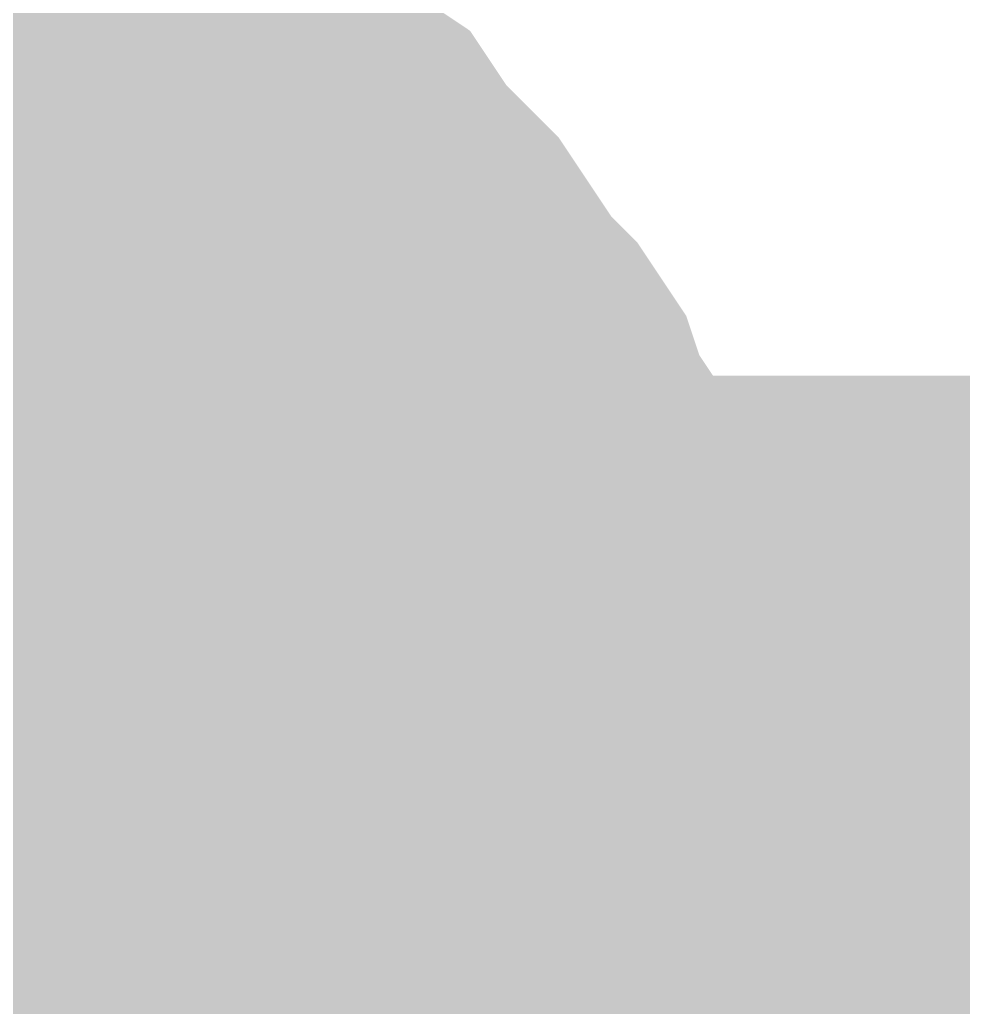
# Model space of a CAD drawing. Header units: inches. Extents: x 0 to 841, y 0 to 594.
# Drawn here: x 232.756 to 233.564, y 447.333 to 448.178 of the extents above; entities that cross this region are included whole.
import ezdxf

# ---------------------------------------------------------------- set-up
doc = ezdxf.new("R2010")
doc.units = ezdxf.units.IN
doc.layers.add('Sheet', color=255, linetype='Continuous')

msp = doc.modelspace()

# ---------------------------------------------------------------- linework, layer by layer
at = {"layer": 'Sheet'}
for points in [[(252.51559, 457.49319, 0.7493, 0.7493, 0), (232.51692, 457.49319, 0.7493, 0.7493, 0), (232.51692, 447.49887, 0.7493, 0.7493, 0)], [(232.59552, 448.25125, 0.29972, 0.29972, 0), (232.62921, 448.24002, 0.29972, 0.29972, 0), (232.67412, 448.24002, 0.29972, 0.29972, 0), (232.70781, 448.22879, 0.29972, 0.29972, 0), (232.74149, 448.21756, 0.29972, 0.29972, 0), (232.77518, 448.20633, 0.29972, 0.29972, 0), (232.80887, 448.1951, 0.29972, 0.29972, 0), (232.84255, 448.17264, 0.29972, 0.29972, 0), (232.87624, 448.16141, 0.29972, 0.29972, 0), (232.90993, 448.13895, 0.29972, 0.29972, 0), (232.94362, 448.12772, 0.29972, 0.29972, 0), (232.96607, 448.10526, 0.29972, 0.29972, 0), (232.99976, 448.0828, 0.29972, 0.29972, 0), (233.03345, 448.06035, 0.29972, 0.29972, 0), (233.0559, 448.02666, 0.29972, 0.29972, 0), (233.07836, 448.0042, 0.29972, 0.29972, 0), (233.10082, 447.98174, 0.29972, 0.29972, 0), (233.12328, 447.94805, 0.29972, 0.29972, 0), (233.14574, 447.91436, 0.29972, 0.29972, 0), (233.16819, 447.8919, 0.29972, 0.29972, 0), (233.19065, 447.85821, 0.29972, 0.29972, 0), (233.20188, 447.82452, 0.29972, 0.29972, 0), (233.22434, 447.79084, 0.29972, 0.29972, 0), (233.23557, 447.75715, 0.29972, 0.29972, 0), (233.2468, 447.72346, 0.29972, 0.29972, 0), (233.25802, 447.68977, 0.29972, 0.29972, 0), (233.26925, 447.65608, 0.29972, 0.29972, 0), (233.26925, 447.61116, 0.29972, 0.29972, 0), (233.28048, 447.57747, 0.29972, 0.29972, 0), (233.28048, 447.53255, 0.29972, 0.29972, 0), (233.28048, 447.49887, 0.29972, 0.29972, 0)], [(232.59552, 448.25125, 0.29972, 0.29972, 0), (232.62921, 448.24002, 0.29972, 0.29972, 0), (232.67412, 448.24002, 0.29972, 0.29972, 0), (232.70781, 448.22879, 0.29972, 0.29972, 0), (232.74149, 448.21756, 0.29972, 0.29972, 0), (232.77518, 448.20633, 0.29972, 0.29972, 0), (232.80887, 448.1951, 0.29972, 0.29972, 0), (232.84255, 448.17264, 0.29972, 0.29972, 0), (232.87624, 448.16141, 0.29972, 0.29972, 0), (232.90993, 448.13895, 0.29972, 0.29972, 0), (232.94362, 448.12772, 0.29972, 0.29972, 0), (232.96607, 448.10526, 0.29972, 0.29972, 0), (232.99976, 448.0828, 0.29972, 0.29972, 0), (233.03345, 448.06035, 0.29972, 0.29972, 0), (233.0559, 448.02666, 0.29972, 0.29972, 0), (233.07836, 448.0042, 0.29972, 0.29972, 0), (233.10082, 447.98174, 0.29972, 0.29972, 0), (233.12328, 447.94805, 0.29972, 0.29972, 0), (233.14574, 447.91436, 0.29972, 0.29972, 0), (233.16819, 447.8919, 0.29972, 0.29972, 0), (233.19065, 447.85821, 0.29972, 0.29972, 0), (233.20188, 447.82452, 0.29972, 0.29972, 0), (233.22434, 447.79084, 0.29972, 0.29972, 0), (233.23557, 447.75715, 0.29972, 0.29972, 0), (233.2468, 447.72346, 0.29972, 0.29972, 0), (233.25802, 447.68977, 0.29972, 0.29972, 0), (233.26925, 447.65608, 0.29972, 0.29972, 0), (233.26925, 447.61116, 0.29972, 0.29972, 0), (233.28048, 447.57747, 0.29972, 0.29972, 0), (233.28048, 447.53255, 0.29972, 0.29972, 0), (233.28048, 447.49887, 0.29972, 0.29972, 0)], [(232.59552, 448.25125, 0.29972, 0.29972, 0), (232.62921, 448.24002, 0.29972, 0.29972, 0), (232.67412, 448.24002, 0.29972, 0.29972, 0), (232.70781, 448.22879, 0.29972, 0.29972, 0), (232.74149, 448.21756, 0.29972, 0.29972, 0), (232.77518, 448.20633, 0.29972, 0.29972, 0), (232.80887, 448.1951, 0.29972, 0.29972, 0), (232.84255, 448.17264, 0.29972, 0.29972, 0), (232.87624, 448.16141, 0.29972, 0.29972, 0), (232.90993, 448.13895, 0.29972, 0.29972, 0), (232.94362, 448.12772, 0.29972, 0.29972, 0), (232.96607, 448.10526, 0.29972, 0.29972, 0), (232.99976, 448.0828, 0.29972, 0.29972, 0), (233.03345, 448.06035, 0.29972, 0.29972, 0), (233.0559, 448.02666, 0.29972, 0.29972, 0), (233.07836, 448.0042, 0.29972, 0.29972, 0), (233.10082, 447.98174, 0.29972, 0.29972, 0), (233.12328, 447.94805, 0.29972, 0.29972, 0), (233.14574, 447.91436, 0.29972, 0.29972, 0), (233.16819, 447.8919, 0.29972, 0.29972, 0), (233.19065, 447.85821, 0.29972, 0.29972, 0), (233.20188, 447.82452, 0.29972, 0.29972, 0), (233.22434, 447.79084, 0.29972, 0.29972, 0), (233.23557, 447.75715, 0.29972, 0.29972, 0), (233.2468, 447.72346, 0.29972, 0.29972, 0), (233.25802, 447.68977, 0.29972, 0.29972, 0), (233.26925, 447.65608, 0.29972, 0.29972, 0), (233.26925, 447.61116, 0.29972, 0.29972, 0), (233.28048, 447.57747, 0.29972, 0.29972, 0), (233.28048, 447.53255, 0.29972, 0.29972, 0), (233.28048, 447.49887, 0.29972, 0.29972, 0)], [(232.59552, 448.25125, 0.29972, 0.29972, 0), (232.62921, 448.24002, 0.29972, 0.29972, 0), (232.67412, 448.24002, 0.29972, 0.29972, 0), (232.70781, 448.22879, 0.29972, 0.29972, 0), (232.74149, 448.21756, 0.29972, 0.29972, 0), (232.77518, 448.20633, 0.29972, 0.29972, 0), (232.80887, 448.1951, 0.29972, 0.29972, 0), (232.84255, 448.17264, 0.29972, 0.29972, 0), (232.87624, 448.16141, 0.29972, 0.29972, 0), (232.90993, 448.13895, 0.29972, 0.29972, 0), (232.94362, 448.12772, 0.29972, 0.29972, 0), (232.96607, 448.10526, 0.29972, 0.29972, 0), (232.99976, 448.0828, 0.29972, 0.29972, 0), (233.03345, 448.06035, 0.29972, 0.29972, 0), (233.0559, 448.02666, 0.29972, 0.29972, 0), (233.07836, 448.0042, 0.29972, 0.29972, 0), (233.10082, 447.98174, 0.29972, 0.29972, 0), (233.12328, 447.94805, 0.29972, 0.29972, 0), (233.14574, 447.91436, 0.29972, 0.29972, 0), (233.16819, 447.8919, 0.29972, 0.29972, 0), (233.19065, 447.85821, 0.29972, 0.29972, 0), (233.20188, 447.82452, 0.29972, 0.29972, 0), (233.22434, 447.79084, 0.29972, 0.29972, 0), (233.23557, 447.75715, 0.29972, 0.29972, 0), (233.2468, 447.72346, 0.29972, 0.29972, 0), (233.25802, 447.68977, 0.29972, 0.29972, 0), (233.26925, 447.65608, 0.29972, 0.29972, 0), (233.26925, 447.61116, 0.29972, 0.29972, 0), (233.28048, 447.57747, 0.29972, 0.29972, 0), (233.28048, 447.53255, 0.29972, 0.29972, 0), (233.28048, 447.49887, 0.29972, 0.29972, 0)], [(232.70781, 448.22879, 0.09906, 0.09906, 0), (232.74149, 448.21756, 0.09906, 0.09906, 0), (232.77518, 448.20633, 0.09906, 0.09906, 0), (232.80887, 448.1951, 0.09906, 0.09906, 0), (232.84255, 448.17264, 0.09906, 0.09906, 0), (232.87624, 448.16141, 0.09906, 0.09906, 0), (232.90993, 448.13895, 0.09906, 0.09906, 0), (232.94362, 448.12772, 0.09906, 0.09906, 0), (232.96607, 448.10526, 0.09906, 0.09906, 0), (232.99976, 448.0828, 0.09906, 0.09906, 0), (233.03345, 448.06035, 0.09906, 0.09906, 0), (233.0559, 448.02666, 0.09906, 0.09906, 0), (233.07836, 448.0042, 0.09906, 0.09906, 0), (233.10082, 447.98174, 0.09906, 0.09906, 0), (233.12328, 447.94805, 0.09906, 0.09906, 0), (233.14574, 447.91436, 0.09906, 0.09906, 0), (233.16819, 447.8919, 0.09906, 0.09906, 0), (233.19065, 447.85821, 0.09906, 0.09906, 0), (233.20188, 447.82452, 0.09906, 0.09906, 0), (233.22434, 447.79084, 0.09906, 0.09906, 0), (233.23557, 447.75715, 0.09906, 0.09906, 0), (233.2468, 447.72346, 0.09906, 0.09906, 0), (233.25802, 447.68977, 0.09906, 0.09906, 0), (233.26925, 447.65608, 0.09906, 0.09906, 0), (233.26925, 447.61116, 0.09906, 0.09906, 0), (233.28048, 447.57747, 0.09906, 0.09906, 0), (233.28048, 447.53255, 0.09906, 0.09906, 0), (233.28048, 447.49887, 0.09906, 0.09906, 0)], [(232.70781, 448.22879, 0.09906, 0.09906, 0), (232.74149, 448.21756, 0.09906, 0.09906, 0), (232.77518, 448.20633, 0.09906, 0.09906, 0), (232.80887, 448.1951, 0.09906, 0.09906, 0), (232.84255, 448.17264, 0.09906, 0.09906, 0), (232.87624, 448.16141, 0.09906, 0.09906, 0), (232.90993, 448.13895, 0.09906, 0.09906, 0), (232.94362, 448.12772, 0.09906, 0.09906, 0), (232.96607, 448.10526, 0.09906, 0.09906, 0), (232.99976, 448.0828, 0.09906, 0.09906, 0), (233.03345, 448.06035, 0.09906, 0.09906, 0), (233.0559, 448.02666, 0.09906, 0.09906, 0), (233.07836, 448.0042, 0.09906, 0.09906, 0), (233.10082, 447.98174, 0.09906, 0.09906, 0), (233.12328, 447.94805, 0.09906, 0.09906, 0), (233.14574, 447.91436, 0.09906, 0.09906, 0), (233.16819, 447.8919, 0.09906, 0.09906, 0), (233.19065, 447.85821, 0.09906, 0.09906, 0), (233.20188, 447.82452, 0.09906, 0.09906, 0), (233.22434, 447.79084, 0.09906, 0.09906, 0), (233.23557, 447.75715, 0.09906, 0.09906, 0), (233.2468, 447.72346, 0.09906, 0.09906, 0), (233.25802, 447.68977, 0.09906, 0.09906, 0), (233.26925, 447.65608, 0.09906, 0.09906, 0), (233.26925, 447.61116, 0.09906, 0.09906, 0), (233.28048, 447.57747, 0.09906, 0.09906, 0), (233.28048, 447.53255, 0.09906, 0.09906, 0), (233.28048, 447.49887, 0.09906, 0.09906, 0)], [(232.70781, 448.22879, 0.09906, 0.09906, 0), (232.74149, 448.21756, 0.09906, 0.09906, 0), (232.77518, 448.20633, 0.09906, 0.09906, 0), (232.80887, 448.1951, 0.09906, 0.09906, 0), (232.84255, 448.17264, 0.09906, 0.09906, 0), (232.87624, 448.16141, 0.09906, 0.09906, 0), (232.90993, 448.13895, 0.09906, 0.09906, 0), (232.94362, 448.12772, 0.09906, 0.09906, 0), (232.96607, 448.10526, 0.09906, 0.09906, 0), (232.99976, 448.0828, 0.09906, 0.09906, 0), (233.03345, 448.06035, 0.09906, 0.09906, 0), (233.0559, 448.02666, 0.09906, 0.09906, 0), (233.07836, 448.0042, 0.09906, 0.09906, 0), (233.10082, 447.98174, 0.09906, 0.09906, 0), (233.12328, 447.94805, 0.09906, 0.09906, 0), (233.14574, 447.91436, 0.09906, 0.09906, 0), (233.16819, 447.8919, 0.09906, 0.09906, 0), (233.19065, 447.85821, 0.09906, 0.09906, 0), (233.20188, 447.82452, 0.09906, 0.09906, 0), (233.22434, 447.79084, 0.09906, 0.09906, 0), (233.23557, 447.75715, 0.09906, 0.09906, 0), (233.2468, 447.72346, 0.09906, 0.09906, 0), (233.25802, 447.68977, 0.09906, 0.09906, 0), (233.26925, 447.65608, 0.09906, 0.09906, 0), (233.26925, 447.61116, 0.09906, 0.09906, 0), (233.28048, 447.57747, 0.09906, 0.09906, 0), (233.28048, 447.53255, 0.09906, 0.09906, 0), (233.28048, 447.49887, 0.09906, 0.09906, 0)], [(232.70781, 448.22879, 0.09906, 0.09906, 0), (232.74149, 448.21756, 0.09906, 0.09906, 0), (232.77518, 448.20633, 0.09906, 0.09906, 0), (232.80887, 448.1951, 0.09906, 0.09906, 0), (232.84255, 448.17264, 0.09906, 0.09906, 0), (232.87624, 448.16141, 0.09906, 0.09906, 0), (232.90993, 448.13895, 0.09906, 0.09906, 0), (232.94362, 448.12772, 0.09906, 0.09906, 0), (232.96607, 448.10526, 0.09906, 0.09906, 0), (232.99976, 448.0828, 0.09906, 0.09906, 0), (233.03345, 448.06035, 0.09906, 0.09906, 0), (233.0559, 448.02666, 0.09906, 0.09906, 0), (233.07836, 448.0042, 0.09906, 0.09906, 0), (233.10082, 447.98174, 0.09906, 0.09906, 0), (233.12328, 447.94805, 0.09906, 0.09906, 0), (233.14574, 447.91436, 0.09906, 0.09906, 0), (233.16819, 447.8919, 0.09906, 0.09906, 0), (233.19065, 447.85821, 0.09906, 0.09906, 0), (233.20188, 447.82452, 0.09906, 0.09906, 0), (233.22434, 447.79084, 0.09906, 0.09906, 0), (233.23557, 447.75715, 0.09906, 0.09906, 0), (233.2468, 447.72346, 0.09906, 0.09906, 0), (233.25802, 447.68977, 0.09906, 0.09906, 0), (233.26925, 447.65608, 0.09906, 0.09906, 0), (233.26925, 447.61116, 0.09906, 0.09906, 0), (233.28048, 447.57747, 0.09906, 0.09906, 0), (233.28048, 447.53255, 0.09906, 0.09906, 0), (233.28048, 447.49887, 0.09906, 0.09906, 0)], [(232.59552, 447.99297, 0.29972, 0.29972, 0), (232.61798, 447.99297, 0.29972, 0.29972, 0), (232.64043, 447.99297, 0.29972, 0.29972, 0), (232.66289, 447.98174, 0.29972, 0.29972, 0), (232.69658, 447.97051, 0.29972, 0.29972, 0), (232.71904, 447.95928, 0.29972, 0.29972, 0), (232.74149, 447.95928, 0.29972, 0.29972, 0), (232.76395, 447.94805, 0.29972, 0.29972, 0), (232.77518, 447.93682, 0.29972, 0.29972, 0), (232.79764, 447.91436, 0.29972, 0.29972, 0), (232.8201, 447.90313, 0.29972, 0.29972, 0), (232.84255, 447.8919, 0.29972, 0.29972, 0), (232.85378, 447.86944, 0.29972, 0.29972, 0), (232.87624, 447.85821, 0.29972, 0.29972, 0), (232.88747, 447.83575, 0.29972, 0.29972, 0), (232.90993, 447.82452, 0.29972, 0.29972, 0), (232.92116, 447.80206, 0.29972, 0.29972, 0), (232.93239, 447.77961, 0.29972, 0.29972, 0), (232.95484, 447.75715, 0.29972, 0.29972, 0), (232.96607, 447.74592, 0.29972, 0.29972, 0), (232.9773, 447.72346, 0.29972, 0.29972, 0), (232.9773, 447.701, 0.29972, 0.29972, 0), (232.98853, 447.67854, 0.29972, 0.29972, 0), (232.99976, 447.64485, 0.29972, 0.29972, 0), (233.01099, 447.62239, 0.29972, 0.29972, 0), (233.01099, 447.59993, 0.29972, 0.29972, 0), (233.01099, 447.57747, 0.29972, 0.29972, 0), (233.02222, 447.55501, 0.29972, 0.29972, 0), (233.02222, 447.52133, 0.29972, 0.29972, 0), (233.02222, 447.49887, 0.29972, 0.29972, 0)], [(232.59552, 447.99297, 0.29972, 0.29972, 0), (232.61798, 447.99297, 0.29972, 0.29972, 0), (232.64043, 447.99297, 0.29972, 0.29972, 0), (232.66289, 447.98174, 0.29972, 0.29972, 0), (232.69658, 447.97051, 0.29972, 0.29972, 0), (232.71904, 447.95928, 0.29972, 0.29972, 0), (232.74149, 447.95928, 0.29972, 0.29972, 0), (232.76395, 447.94805, 0.29972, 0.29972, 0), (232.77518, 447.93682, 0.29972, 0.29972, 0), (232.79764, 447.91436, 0.29972, 0.29972, 0), (232.8201, 447.90313, 0.29972, 0.29972, 0), (232.84255, 447.8919, 0.29972, 0.29972, 0), (232.85378, 447.86944, 0.29972, 0.29972, 0), (232.87624, 447.85821, 0.29972, 0.29972, 0), (232.88747, 447.83575, 0.29972, 0.29972, 0), (232.90993, 447.82452, 0.29972, 0.29972, 0), (232.92116, 447.80206, 0.29972, 0.29972, 0), (232.93239, 447.77961, 0.29972, 0.29972, 0), (232.95484, 447.75715, 0.29972, 0.29972, 0), (232.96607, 447.74592, 0.29972, 0.29972, 0), (232.9773, 447.72346, 0.29972, 0.29972, 0), (232.9773, 447.701, 0.29972, 0.29972, 0), (232.98853, 447.67854, 0.29972, 0.29972, 0), (232.99976, 447.64485, 0.29972, 0.29972, 0), (233.01099, 447.62239, 0.29972, 0.29972, 0), (233.01099, 447.59993, 0.29972, 0.29972, 0), (233.01099, 447.57747, 0.29972, 0.29972, 0), (233.02222, 447.55501, 0.29972, 0.29972, 0), (233.02222, 447.52133, 0.29972, 0.29972, 0), (233.02222, 447.49887, 0.29972, 0.29972, 0)], [(232.59552, 447.99297, 0.29972, 0.29972, 0), (232.61798, 447.99297, 0.29972, 0.29972, 0), (232.64043, 447.99297, 0.29972, 0.29972, 0), (232.66289, 447.98174, 0.29972, 0.29972, 0), (232.69658, 447.97051, 0.29972, 0.29972, 0), (232.71904, 447.95928, 0.29972, 0.29972, 0), (232.74149, 447.95928, 0.29972, 0.29972, 0), (232.76395, 447.94805, 0.29972, 0.29972, 0), (232.77518, 447.93682, 0.29972, 0.29972, 0), (232.79764, 447.91436, 0.29972, 0.29972, 0), (232.8201, 447.90313, 0.29972, 0.29972, 0), (232.84255, 447.8919, 0.29972, 0.29972, 0), (232.85378, 447.86944, 0.29972, 0.29972, 0), (232.87624, 447.85821, 0.29972, 0.29972, 0), (232.88747, 447.83575, 0.29972, 0.29972, 0), (232.90993, 447.82452, 0.29972, 0.29972, 0), (232.92116, 447.80206, 0.29972, 0.29972, 0), (232.93239, 447.77961, 0.29972, 0.29972, 0), (232.95484, 447.75715, 0.29972, 0.29972, 0), (232.96607, 447.74592, 0.29972, 0.29972, 0), (232.9773, 447.72346, 0.29972, 0.29972, 0), (232.9773, 447.701, 0.29972, 0.29972, 0), (232.98853, 447.67854, 0.29972, 0.29972, 0), (232.99976, 447.64485, 0.29972, 0.29972, 0), (233.01099, 447.62239, 0.29972, 0.29972, 0), (233.01099, 447.59993, 0.29972, 0.29972, 0), (233.01099, 447.57747, 0.29972, 0.29972, 0), (233.02222, 447.55501, 0.29972, 0.29972, 0), (233.02222, 447.52133, 0.29972, 0.29972, 0), (233.02222, 447.49887, 0.29972, 0.29972, 0)], [(232.69658, 447.97051, 0.09906, 0.09906, 0), (232.71904, 447.95928, 0.09906, 0.09906, 0), (232.74149, 447.95928, 0.09906, 0.09906, 0), (232.76395, 447.94805, 0.09906, 0.09906, 0), (232.77518, 447.93682, 0.09906, 0.09906, 0), (232.79764, 447.91436, 0.09906, 0.09906, 0), (232.8201, 447.90313, 0.09906, 0.09906, 0), (232.84255, 447.8919, 0.09906, 0.09906, 0), (232.85378, 447.86944, 0.09906, 0.09906, 0), (232.87624, 447.85821, 0.09906, 0.09906, 0), (232.88747, 447.83575, 0.09906, 0.09906, 0), (232.90993, 447.82452, 0.09906, 0.09906, 0), (232.92116, 447.80206, 0.09906, 0.09906, 0), (232.93239, 447.77961, 0.09906, 0.09906, 0), (232.95484, 447.75715, 0.09906, 0.09906, 0), (232.96607, 447.74592, 0.09906, 0.09906, 0), (232.9773, 447.72346, 0.09906, 0.09906, 0), (232.9773, 447.701, 0.09906, 0.09906, 0), (232.98853, 447.67854, 0.09906, 0.09906, 0), (232.99976, 447.64485, 0.09906, 0.09906, 0), (233.01099, 447.62239, 0.09906, 0.09906, 0), (233.01099, 447.59993, 0.09906, 0.09906, 0), (233.01099, 447.57747, 0.09906, 0.09906, 0), (233.02222, 447.55501, 0.09906, 0.09906, 0), (233.02222, 447.52133, 0.09906, 0.09906, 0), (233.02222, 447.49887, 0.09906, 0.09906, 0)], [(232.69658, 447.97051, 0.09906, 0.09906, 0), (232.71904, 447.95928, 0.09906, 0.09906, 0), (232.74149, 447.95928, 0.09906, 0.09906, 0), (232.76395, 447.94805, 0.09906, 0.09906, 0), (232.77518, 447.93682, 0.09906, 0.09906, 0), (232.79764, 447.91436, 0.09906, 0.09906, 0), (232.8201, 447.90313, 0.09906, 0.09906, 0), (232.84255, 447.8919, 0.09906, 0.09906, 0), (232.85378, 447.86944, 0.09906, 0.09906, 0), (232.87624, 447.85821, 0.09906, 0.09906, 0), (232.88747, 447.83575, 0.09906, 0.09906, 0), (232.90993, 447.82452, 0.09906, 0.09906, 0), (232.92116, 447.80206, 0.09906, 0.09906, 0), (232.93239, 447.77961, 0.09906, 0.09906, 0), (232.95484, 447.75715, 0.09906, 0.09906, 0), (232.96607, 447.74592, 0.09906, 0.09906, 0), (232.9773, 447.72346, 0.09906, 0.09906, 0), (232.9773, 447.701, 0.09906, 0.09906, 0), (232.98853, 447.67854, 0.09906, 0.09906, 0), (232.99976, 447.64485, 0.09906, 0.09906, 0), (233.01099, 447.62239, 0.09906, 0.09906, 0), (233.01099, 447.59993, 0.09906, 0.09906, 0), (233.01099, 447.57747, 0.09906, 0.09906, 0), (233.02222, 447.55501, 0.09906, 0.09906, 0), (233.02222, 447.52133, 0.09906, 0.09906, 0), (233.02222, 447.49887, 0.09906, 0.09906, 0)], [(232.69658, 447.97051, 0.09906, 0.09906, 0), (232.71904, 447.95928, 0.09906, 0.09906, 0), (232.74149, 447.95928, 0.09906, 0.09906, 0), (232.76395, 447.94805, 0.09906, 0.09906, 0), (232.77518, 447.93682, 0.09906, 0.09906, 0), (232.79764, 447.91436, 0.09906, 0.09906, 0), (232.8201, 447.90313, 0.09906, 0.09906, 0), (232.84255, 447.8919, 0.09906, 0.09906, 0), (232.85378, 447.86944, 0.09906, 0.09906, 0), (232.87624, 447.85821, 0.09906, 0.09906, 0), (232.88747, 447.83575, 0.09906, 0.09906, 0), (232.90993, 447.82452, 0.09906, 0.09906, 0), (232.92116, 447.80206, 0.09906, 0.09906, 0), (232.93239, 447.77961, 0.09906, 0.09906, 0), (232.95484, 447.75715, 0.09906, 0.09906, 0), (232.96607, 447.74592, 0.09906, 0.09906, 0), (232.9773, 447.72346, 0.09906, 0.09906, 0), (232.9773, 447.701, 0.09906, 0.09906, 0), (232.98853, 447.67854, 0.09906, 0.09906, 0), (232.99976, 447.64485, 0.09906, 0.09906, 0), (233.01099, 447.62239, 0.09906, 0.09906, 0), (233.01099, 447.59993, 0.09906, 0.09906, 0), (233.01099, 447.57747, 0.09906, 0.09906, 0), (233.02222, 447.55501, 0.09906, 0.09906, 0), (233.02222, 447.52133, 0.09906, 0.09906, 0), (233.02222, 447.49887, 0.09906, 0.09906, 0)], [(227.52005, 447.49887, 0.7493, 0.7493, 0), (232.51692, 447.49887, 0.7493, 0.7493, 0)], [(237.51378, 447.49887, 0.7493, 0.7493, 0), (232.51692, 447.49887, 0.7493, 0.7493, 0)], [(237.51378, 447.49887, 0.29972, 0.29972, 0), (232.51692, 447.49887, 0.29972, 0.29972, 0)], [(233.02222, 447.49887, 0.29972, 0.29972, 0), (233.02222, 447.47641, 0.29972, 0.29972, 0), (233.02222, 447.44272, 0.29972, 0.29972, 0), (233.01099, 447.42026, 0.29972, 0.29972, 0), (233.01099, 447.3978, 0.29972, 0.29972, 0), (233.01099, 447.37534, 0.29972, 0.29972, 0), (232.99976, 447.34165, 0.29972, 0.29972, 0), (232.98853, 447.31919, 0.29972, 0.29972, 0), (232.9773, 447.29673, 0.29972, 0.29972, 0), (232.9773, 447.27427, 0.29972, 0.29972, 0), (232.96607, 447.25182, 0.29972, 0.29972, 0), (232.95484, 447.22936, 0.29972, 0.29972, 0), (232.93239, 447.2069, 0.29972, 0.29972, 0), (232.92116, 447.19567, 0.29972, 0.29972, 0), (232.90993, 447.17321, 0.29972, 0.29972, 0)], [(233.02222, 447.49887, 0.29972, 0.29972, 0), (233.02222, 447.47641, 0.29972, 0.29972, 0), (233.02222, 447.44272, 0.29972, 0.29972, 0), (233.01099, 447.42026, 0.29972, 0.29972, 0), (233.01099, 447.3978, 0.29972, 0.29972, 0), (233.01099, 447.37534, 0.29972, 0.29972, 0), (232.99976, 447.34165, 0.29972, 0.29972, 0), (232.98853, 447.31919, 0.29972, 0.29972, 0), (232.9773, 447.29673, 0.29972, 0.29972, 0), (232.9773, 447.27427, 0.29972, 0.29972, 0), (232.96607, 447.25182, 0.29972, 0.29972, 0), (232.95484, 447.22936, 0.29972, 0.29972, 0), (232.93239, 447.2069, 0.29972, 0.29972, 0), (232.92116, 447.19567, 0.29972, 0.29972, 0), (232.90993, 447.17321, 0.29972, 0.29972, 0)], [(233.02222, 447.49887, 0.29972, 0.29972, 0), (233.02222, 447.47641, 0.29972, 0.29972, 0), (233.02222, 447.44272, 0.29972, 0.29972, 0), (233.01099, 447.42026, 0.29972, 0.29972, 0), (233.01099, 447.3978, 0.29972, 0.29972, 0), (233.01099, 447.37534, 0.29972, 0.29972, 0), (232.99976, 447.34165, 0.29972, 0.29972, 0), (232.98853, 447.31919, 0.29972, 0.29972, 0), (232.9773, 447.29673, 0.29972, 0.29972, 0), (232.9773, 447.27427, 0.29972, 0.29972, 0), (232.96607, 447.25182, 0.29972, 0.29972, 0), (232.95484, 447.22936, 0.29972, 0.29972, 0), (232.93239, 447.2069, 0.29972, 0.29972, 0), (232.92116, 447.19567, 0.29972, 0.29972, 0), (232.90993, 447.17321, 0.29972, 0.29972, 0)], [(233.02222, 447.49887, 0.29972, 0.29972, 0), (233.02222, 447.49887, 0.29972, 0.29972, 0), (233.02222, 447.49887, 0.29972, 0.29972, 0), (233.02222, 447.49887, 0.29972, 0.29972, 0), (233.02222, 447.49887, 0.29972, 0.29972, 0), (233.02222, 447.49887, 0.29972, 0.29972, 0), (233.02222, 447.49887, 0.29972, 0.29972, 0), (233.02222, 447.49887, 0.29972, 0.29972, 0), (233.02222, 447.49887, 0.29972, 0.29972, 0), (233.02222, 447.49887, 0.29972, 0.29972, 0), (233.02222, 447.49887, 0.29972, 0.29972, 0), (233.02222, 447.49887, 0.29972, 0.29972, 0), (233.02222, 447.49887, 0.29972, 0.29972, 0), (233.02222, 447.49887, 0.29972, 0.29972, 0), (233.02222, 447.49887, 0.29972, 0.29972, 0), (233.02222, 447.49887, 0.29972, 0.29972, 0), (233.02222, 447.49887, 0.29972, 0.29972, 0), (233.02222, 447.49887, 0.29972, 0.29972, 0), (233.02222, 447.49887, 0.29972, 0.29972, 0), (233.02222, 447.49887, 0.29972, 0.29972, 0), (233.02222, 447.49887, 0.29972, 0.29972, 0), (233.02222, 447.49887, 0.29972, 0.29972, 0), (233.02222, 447.49887, 0.29972, 0.29972, 0), (233.02222, 447.49887, 0.29972, 0.29972, 0), (233.02222, 447.49887, 0.29972, 0.29972, 0), (233.02222, 447.49887, 0.29972, 0.29972, 0), (233.02222, 447.49887, 0.29972, 0.29972, 0), (233.02222, 447.49887, 0.29972, 0.29972, 0), (233.02222, 447.49887, 0.29972, 0.29972, 0), (233.02222, 447.49887, 0.29972, 0.29972, 0), (233.02222, 447.49887, 0.29972, 0.29972, 0), (233.02222, 447.49887, 0.29972, 0.29972, 0), (233.02222, 447.49887, 0.29972, 0.29972, 0)], [(233.02222, 447.49887, 0.29972, 0.29972, 0), (233.02222, 447.49887, 0.29972, 0.29972, 0)], [(233.02222, 447.49887, 0.29972, 0.29972, 0), (233.02222, 447.49887, 0.29972, 0.29972, 0), (233.02222, 447.49887, 0.29972, 0.29972, 0), (233.02222, 447.49887, 0.29972, 0.29972, 0), (233.02222, 447.49887, 0.29972, 0.29972, 0), (233.02222, 447.49887, 0.29972, 0.29972, 0), (233.02222, 447.49887, 0.29972, 0.29972, 0), (233.02222, 447.49887, 0.29972, 0.29972, 0), (233.02222, 447.49887, 0.29972, 0.29972, 0), (233.02222, 447.49887, 0.29972, 0.29972, 0), (233.02222, 447.49887, 0.29972, 0.29972, 0), (233.02222, 447.49887, 0.29972, 0.29972, 0), (233.02222, 447.49887, 0.29972, 0.29972, 0), (233.02222, 447.49887, 0.29972, 0.29972, 0), (233.02222, 447.49887, 0.29972, 0.29972, 0), (233.02222, 447.49887, 0.29972, 0.29972, 0), (233.02222, 447.49887, 0.29972, 0.29972, 0), (233.02222, 447.49887, 0.29972, 0.29972, 0), (233.02222, 447.49887, 0.29972, 0.29972, 0), (233.02222, 447.49887, 0.29972, 0.29972, 0), (233.02222, 447.49887, 0.29972, 0.29972, 0), (233.02222, 447.49887, 0.29972, 0.29972, 0), (233.02222, 447.49887, 0.29972, 0.29972, 0), (233.02222, 447.49887, 0.29972, 0.29972, 0), (233.02222, 447.49887, 0.29972, 0.29972, 0), (233.02222, 447.49887, 0.29972, 0.29972, 0), (233.02222, 447.49887, 0.29972, 0.29972, 0), (233.02222, 447.49887, 0.29972, 0.29972, 0), (233.02222, 447.49887, 0.29972, 0.29972, 0), (233.02222, 447.49887, 0.29972, 0.29972, 0), (233.02222, 447.49887, 0.29972, 0.29972, 0), (233.02222, 447.49887, 0.29972, 0.29972, 0), (233.02222, 447.49887, 0.29972, 0.29972, 0)], [(233.02222, 447.49887, 0.29972, 0.29972, 0), (233.02222, 447.49887, 0.29972, 0.29972, 0)], [(233.02222, 447.49887, 0.29972, 0.29972, 0), (233.02222, 447.49887, 0.29972, 0.29972, 0), (233.02222, 447.49887, 0.29972, 0.29972, 0), (233.02222, 447.49887, 0.29972, 0.29972, 0), (233.02222, 447.49887, 0.29972, 0.29972, 0), (233.02222, 447.49887, 0.29972, 0.29972, 0), (233.02222, 447.49887, 0.29972, 0.29972, 0), (233.02222, 447.49887, 0.29972, 0.29972, 0), (233.02222, 447.49887, 0.29972, 0.29972, 0), (233.02222, 447.49887, 0.29972, 0.29972, 0), (233.02222, 447.49887, 0.29972, 0.29972, 0), (233.02222, 447.49887, 0.29972, 0.29972, 0), (233.02222, 447.49887, 0.29972, 0.29972, 0), (233.02222, 447.49887, 0.29972, 0.29972, 0), (233.02222, 447.49887, 0.29972, 0.29972, 0), (233.02222, 447.49887, 0.29972, 0.29972, 0), (233.02222, 447.49887, 0.29972, 0.29972, 0), (233.02222, 447.49887, 0.29972, 0.29972, 0), (233.02222, 447.49887, 0.29972, 0.29972, 0), (233.02222, 447.49887, 0.29972, 0.29972, 0), (233.02222, 447.49887, 0.29972, 0.29972, 0), (233.02222, 447.49887, 0.29972, 0.29972, 0), (233.02222, 447.49887, 0.29972, 0.29972, 0), (233.02222, 447.49887, 0.29972, 0.29972, 0), (233.02222, 447.49887, 0.29972, 0.29972, 0), (233.02222, 447.49887, 0.29972, 0.29972, 0), (233.02222, 447.49887, 0.29972, 0.29972, 0), (233.02222, 447.49887, 0.29972, 0.29972, 0), (233.02222, 447.49887, 0.29972, 0.29972, 0), (233.02222, 447.49887, 0.29972, 0.29972, 0), (233.02222, 447.49887, 0.29972, 0.29972, 0), (233.02222, 447.49887, 0.29972, 0.29972, 0), (233.02222, 447.49887, 0.29972, 0.29972, 0)], [(233.02222, 447.49887, 0.29972, 0.29972, 0), (233.02222, 447.49887, 0.29972, 0.29972, 0)], [(233.28048, 447.49887, 0.29972, 0.29972, 0), (233.28048, 447.45395, 0.29972, 0.29972, 0), (233.28048, 447.42026, 0.29972, 0.29972, 0), (233.26925, 447.38657, 0.29972, 0.29972, 0), (233.26925, 447.34165, 0.29972, 0.29972, 0), (233.25802, 447.30796, 0.29972, 0.29972, 0), (233.2468, 447.27427, 0.29972, 0.29972, 0), (233.23557, 447.22936, 0.29972, 0.29972, 0), (233.22434, 447.19567, 0.29972, 0.29972, 0), (233.20188, 447.16198, 0.29972, 0.29972, 0)], [(233.28048, 447.49887, 0.29972, 0.29972, 0), (233.28048, 447.45395, 0.29972, 0.29972, 0), (233.28048, 447.42026, 0.29972, 0.29972, 0), (233.26925, 447.38657, 0.29972, 0.29972, 0), (233.26925, 447.34165, 0.29972, 0.29972, 0), (233.25802, 447.30796, 0.29972, 0.29972, 0), (233.2468, 447.27427, 0.29972, 0.29972, 0), (233.23557, 447.22936, 0.29972, 0.29972, 0), (233.22434, 447.19567, 0.29972, 0.29972, 0), (233.20188, 447.16198, 0.29972, 0.29972, 0)], [(233.28048, 447.49887, 0.29972, 0.29972, 0), (233.28048, 447.45395, 0.29972, 0.29972, 0), (233.28048, 447.42026, 0.29972, 0.29972, 0), (233.26925, 447.38657, 0.29972, 0.29972, 0), (233.26925, 447.34165, 0.29972, 0.29972, 0), (233.25802, 447.30796, 0.29972, 0.29972, 0), (233.2468, 447.27427, 0.29972, 0.29972, 0), (233.23557, 447.22936, 0.29972, 0.29972, 0), (233.22434, 447.19567, 0.29972, 0.29972, 0), (233.20188, 447.16198, 0.29972, 0.29972, 0)], [(233.28048, 447.49887, 0.29972, 0.29972, 0), (233.28048, 447.45395, 0.29972, 0.29972, 0), (233.28048, 447.42026, 0.29972, 0.29972, 0), (233.26925, 447.38657, 0.29972, 0.29972, 0), (233.26925, 447.34165, 0.29972, 0.29972, 0), (233.25802, 447.30796, 0.29972, 0.29972, 0), (233.2468, 447.27427, 0.29972, 0.29972, 0), (233.23557, 447.22936, 0.29972, 0.29972, 0), (233.22434, 447.19567, 0.29972, 0.29972, 0), (233.20188, 447.16198, 0.29972, 0.29972, 0)], [(233.28048, 447.49887, 0.29972, 0.29972, 0), (233.28048, 447.49887, 0.29972, 0.29972, 0), (233.28048, 447.49887, 0.29972, 0.29972, 0), (233.28048, 447.49887, 0.29972, 0.29972, 0), (233.28048, 447.49887, 0.29972, 0.29972, 0), (233.28048, 447.49887, 0.29972, 0.29972, 0), (233.28048, 447.49887, 0.29972, 0.29972, 0), (233.28048, 447.49887, 0.29972, 0.29972, 0), (233.28048, 447.49887, 0.29972, 0.29972, 0), (233.28048, 447.49887, 0.29972, 0.29972, 0), (233.28048, 447.49887, 0.29972, 0.29972, 0), (233.28048, 447.49887, 0.29972, 0.29972, 0), (233.28048, 447.49887, 0.29972, 0.29972, 0), (233.28048, 447.49887, 0.29972, 0.29972, 0), (233.28048, 447.49887, 0.29972, 0.29972, 0), (233.28048, 447.49887, 0.29972, 0.29972, 0), (233.28048, 447.49887, 0.29972, 0.29972, 0), (233.28048, 447.49887, 0.29972, 0.29972, 0), (233.28048, 447.49887, 0.29972, 0.29972, 0), (233.28048, 447.49887, 0.29972, 0.29972, 0), (233.28048, 447.49887, 0.29972, 0.29972, 0), (233.28048, 447.49887, 0.29972, 0.29972, 0), (233.28048, 447.49887, 0.29972, 0.29972, 0), (233.28048, 447.49887, 0.29972, 0.29972, 0), (233.28048, 447.49887, 0.29972, 0.29972, 0), (233.28048, 447.49887, 0.29972, 0.29972, 0), (233.28048, 447.49887, 0.29972, 0.29972, 0), (233.28048, 447.49887, 0.29972, 0.29972, 0), (233.28048, 447.49887, 0.29972, 0.29972, 0), (233.28048, 447.49887, 0.29972, 0.29972, 0), (233.28048, 447.49887, 0.29972, 0.29972, 0), (233.28048, 447.49887, 0.29972, 0.29972, 0), (233.28048, 447.49887, 0.29972, 0.29972, 0)], [(233.28048, 447.49887, 0.29972, 0.29972, 0), (233.28048, 447.49887, 0.29972, 0.29972, 0)], [(233.28048, 447.49887, 0.29972, 0.29972, 0), (233.28048, 447.49887, 0.29972, 0.29972, 0), (233.28048, 447.49887, 0.29972, 0.29972, 0), (233.28048, 447.49887, 0.29972, 0.29972, 0), (233.28048, 447.49887, 0.29972, 0.29972, 0), (233.28048, 447.49887, 0.29972, 0.29972, 0), (233.28048, 447.49887, 0.29972, 0.29972, 0), (233.28048, 447.49887, 0.29972, 0.29972, 0), (233.28048, 447.49887, 0.29972, 0.29972, 0), (233.28048, 447.49887, 0.29972, 0.29972, 0), (233.28048, 447.49887, 0.29972, 0.29972, 0), (233.28048, 447.49887, 0.29972, 0.29972, 0), (233.28048, 447.49887, 0.29972, 0.29972, 0), (233.28048, 447.49887, 0.29972, 0.29972, 0), (233.28048, 447.49887, 0.29972, 0.29972, 0), (233.28048, 447.49887, 0.29972, 0.29972, 0), (233.28048, 447.49887, 0.29972, 0.29972, 0), (233.28048, 447.49887, 0.29972, 0.29972, 0), (233.28048, 447.49887, 0.29972, 0.29972, 0), (233.28048, 447.49887, 0.29972, 0.29972, 0), (233.28048, 447.49887, 0.29972, 0.29972, 0), (233.28048, 447.49887, 0.29972, 0.29972, 0), (233.28048, 447.49887, 0.29972, 0.29972, 0), (233.28048, 447.49887, 0.29972, 0.29972, 0), (233.28048, 447.49887, 0.29972, 0.29972, 0), (233.28048, 447.49887, 0.29972, 0.29972, 0), (233.28048, 447.49887, 0.29972, 0.29972, 0), (233.28048, 447.49887, 0.29972, 0.29972, 0), (233.28048, 447.49887, 0.29972, 0.29972, 0), (233.28048, 447.49887, 0.29972, 0.29972, 0), (233.28048, 447.49887, 0.29972, 0.29972, 0), (233.28048, 447.49887, 0.29972, 0.29972, 0), (233.28048, 447.49887, 0.29972, 0.29972, 0)], [(233.28048, 447.49887, 0.29972, 0.29972, 0), (233.28048, 447.49887, 0.29972, 0.29972, 0)], [(233.28048, 447.49887, 0.29972, 0.29972, 0), (233.28048, 447.49887, 0.29972, 0.29972, 0), (233.28048, 447.49887, 0.29972, 0.29972, 0), (233.28048, 447.49887, 0.29972, 0.29972, 0), (233.28048, 447.49887, 0.29972, 0.29972, 0), (233.28048, 447.49887, 0.29972, 0.29972, 0), (233.28048, 447.49887, 0.29972, 0.29972, 0), (233.28048, 447.49887, 0.29972, 0.29972, 0), (233.28048, 447.49887, 0.29972, 0.29972, 0), (233.28048, 447.49887, 0.29972, 0.29972, 0), (233.28048, 447.49887, 0.29972, 0.29972, 0), (233.28048, 447.49887, 0.29972, 0.29972, 0), (233.28048, 447.49887, 0.29972, 0.29972, 0), (233.28048, 447.49887, 0.29972, 0.29972, 0), (233.28048, 447.49887, 0.29972, 0.29972, 0), (233.28048, 447.49887, 0.29972, 0.29972, 0), (233.28048, 447.49887, 0.29972, 0.29972, 0), (233.28048, 447.49887, 0.29972, 0.29972, 0), (233.28048, 447.49887, 0.29972, 0.29972, 0), (233.28048, 447.49887, 0.29972, 0.29972, 0), (233.28048, 447.49887, 0.29972, 0.29972, 0), (233.28048, 447.49887, 0.29972, 0.29972, 0), (233.28048, 447.49887, 0.29972, 0.29972, 0), (233.28048, 447.49887, 0.29972, 0.29972, 0), (233.28048, 447.49887, 0.29972, 0.29972, 0), (233.28048, 447.49887, 0.29972, 0.29972, 0), (233.28048, 447.49887, 0.29972, 0.29972, 0), (233.28048, 447.49887, 0.29972, 0.29972, 0), (233.28048, 447.49887, 0.29972, 0.29972, 0), (233.28048, 447.49887, 0.29972, 0.29972, 0), (233.28048, 447.49887, 0.29972, 0.29972, 0), (233.28048, 447.49887, 0.29972, 0.29972, 0), (233.28048, 447.49887, 0.29972, 0.29972, 0)], [(233.28048, 447.49887, 0.29972, 0.29972, 0), (233.28048, 447.49887, 0.29972, 0.29972, 0)], [(233.28048, 447.49887, 0.29972, 0.29972, 0), (233.28048, 447.49887, 0.29972, 0.29972, 0), (233.28048, 447.49887, 0.29972, 0.29972, 0), (233.28048, 447.49887, 0.29972, 0.29972, 0), (233.28048, 447.49887, 0.29972, 0.29972, 0), (233.28048, 447.49887, 0.29972, 0.29972, 0), (233.28048, 447.49887, 0.29972, 0.29972, 0), (233.28048, 447.49887, 0.29972, 0.29972, 0), (233.28048, 447.49887, 0.29972, 0.29972, 0), (233.28048, 447.49887, 0.29972, 0.29972, 0), (233.28048, 447.49887, 0.29972, 0.29972, 0), (233.28048, 447.49887, 0.29972, 0.29972, 0), (233.28048, 447.49887, 0.29972, 0.29972, 0), (233.28048, 447.49887, 0.29972, 0.29972, 0), (233.28048, 447.49887, 0.29972, 0.29972, 0), (233.28048, 447.49887, 0.29972, 0.29972, 0), (233.28048, 447.49887, 0.29972, 0.29972, 0), (233.28048, 447.49887, 0.29972, 0.29972, 0), (233.28048, 447.49887, 0.29972, 0.29972, 0), (233.28048, 447.49887, 0.29972, 0.29972, 0), (233.28048, 447.49887, 0.29972, 0.29972, 0), (233.28048, 447.49887, 0.29972, 0.29972, 0), (233.28048, 447.49887, 0.29972, 0.29972, 0), (233.28048, 447.49887, 0.29972, 0.29972, 0), (233.28048, 447.49887, 0.29972, 0.29972, 0), (233.28048, 447.49887, 0.29972, 0.29972, 0), (233.28048, 447.49887, 0.29972, 0.29972, 0), (233.28048, 447.49887, 0.29972, 0.29972, 0), (233.28048, 447.49887, 0.29972, 0.29972, 0), (233.28048, 447.49887, 0.29972, 0.29972, 0), (233.28048, 447.49887, 0.29972, 0.29972, 0), (233.28048, 447.49887, 0.29972, 0.29972, 0), (233.28048, 447.49887, 0.29972, 0.29972, 0)], [(233.28048, 447.49887, 0.29972, 0.29972, 0), (233.28048, 447.49887, 0.29972, 0.29972, 0)], [(233.02222, 447.49887, 0.09906, 0.09906, 0), (233.02222, 447.47641, 0.09906, 0.09906, 0), (233.02222, 447.44272, 0.09906, 0.09906, 0), (233.01099, 447.42026, 0.09906, 0.09906, 0), (233.01099, 447.3978, 0.09906, 0.09906, 0), (233.01099, 447.37534, 0.09906, 0.09906, 0), (232.99976, 447.34165, 0.09906, 0.09906, 0), (232.98853, 447.31919, 0.09906, 0.09906, 0), (232.9773, 447.29673, 0.09906, 0.09906, 0), (232.9773, 447.27427, 0.09906, 0.09906, 0)], [(233.02222, 447.49887, 0.09906, 0.09906, 0), (233.02222, 447.47641, 0.09906, 0.09906, 0), (233.02222, 447.44272, 0.09906, 0.09906, 0), (233.01099, 447.42026, 0.09906, 0.09906, 0), (233.01099, 447.3978, 0.09906, 0.09906, 0), (233.01099, 447.37534, 0.09906, 0.09906, 0), (232.99976, 447.34165, 0.09906, 0.09906, 0), (232.98853, 447.31919, 0.09906, 0.09906, 0), (232.9773, 447.29673, 0.09906, 0.09906, 0), (232.9773, 447.27427, 0.09906, 0.09906, 0)], [(233.02222, 447.49887, 0.09906, 0.09906, 0), (233.02222, 447.47641, 0.09906, 0.09906, 0), (233.02222, 447.44272, 0.09906, 0.09906, 0), (233.01099, 447.42026, 0.09906, 0.09906, 0), (233.01099, 447.3978, 0.09906, 0.09906, 0), (233.01099, 447.37534, 0.09906, 0.09906, 0), (232.99976, 447.34165, 0.09906, 0.09906, 0), (232.98853, 447.31919, 0.09906, 0.09906, 0), (232.9773, 447.29673, 0.09906, 0.09906, 0), (232.9773, 447.27427, 0.09906, 0.09906, 0)], [(233.02222, 447.49887, 0.09906, 0.09906, 0), (233.02222, 447.49887, 0.09906, 0.09906, 0), (233.02222, 447.49887, 0.09906, 0.09906, 0), (233.02222, 447.49887, 0.09906, 0.09906, 0), (233.02222, 447.49887, 0.09906, 0.09906, 0), (233.02222, 447.49887, 0.09906, 0.09906, 0), (233.02222, 447.49887, 0.09906, 0.09906, 0), (233.02222, 447.49887, 0.09906, 0.09906, 0), (233.02222, 447.49887, 0.09906, 0.09906, 0), (233.02222, 447.49887, 0.09906, 0.09906, 0), (233.02222, 447.49887, 0.09906, 0.09906, 0), (233.02222, 447.49887, 0.09906, 0.09906, 0), (233.02222, 447.49887, 0.09906, 0.09906, 0), (233.02222, 447.49887, 0.09906, 0.09906, 0), (233.02222, 447.49887, 0.09906, 0.09906, 0), (233.02222, 447.49887, 0.09906, 0.09906, 0), (233.02222, 447.49887, 0.09906, 0.09906, 0), (233.02222, 447.49887, 0.09906, 0.09906, 0), (233.02222, 447.49887, 0.09906, 0.09906, 0), (233.02222, 447.49887, 0.09906, 0.09906, 0), (233.02222, 447.49887, 0.09906, 0.09906, 0), (233.02222, 447.49887, 0.09906, 0.09906, 0), (233.02222, 447.49887, 0.09906, 0.09906, 0), (233.02222, 447.49887, 0.09906, 0.09906, 0), (233.02222, 447.49887, 0.09906, 0.09906, 0), (233.02222, 447.49887, 0.09906, 0.09906, 0), (233.02222, 447.49887, 0.09906, 0.09906, 0), (233.02222, 447.49887, 0.09906, 0.09906, 0), (233.02222, 447.49887, 0.09906, 0.09906, 0), (233.02222, 447.49887, 0.09906, 0.09906, 0), (233.02222, 447.49887, 0.09906, 0.09906, 0), (233.02222, 447.49887, 0.09906, 0.09906, 0), (233.02222, 447.49887, 0.09906, 0.09906, 0)], [(233.02222, 447.49887, 0.09906, 0.09906, 0), (233.02222, 447.49887, 0.09906, 0.09906, 0)], [(233.02222, 447.49887, 0.09906, 0.09906, 0), (233.02222, 447.49887, 0.09906, 0.09906, 0), (233.02222, 447.49887, 0.09906, 0.09906, 0), (233.02222, 447.49887, 0.09906, 0.09906, 0), (233.02222, 447.49887, 0.09906, 0.09906, 0), (233.02222, 447.49887, 0.09906, 0.09906, 0), (233.02222, 447.49887, 0.09906, 0.09906, 0), (233.02222, 447.49887, 0.09906, 0.09906, 0), (233.02222, 447.49887, 0.09906, 0.09906, 0), (233.02222, 447.49887, 0.09906, 0.09906, 0), (233.02222, 447.49887, 0.09906, 0.09906, 0), (233.02222, 447.49887, 0.09906, 0.09906, 0), (233.02222, 447.49887, 0.09906, 0.09906, 0), (233.02222, 447.49887, 0.09906, 0.09906, 0), (233.02222, 447.49887, 0.09906, 0.09906, 0), (233.02222, 447.49887, 0.09906, 0.09906, 0), (233.02222, 447.49887, 0.09906, 0.09906, 0), (233.02222, 447.49887, 0.09906, 0.09906, 0), (233.02222, 447.49887, 0.09906, 0.09906, 0), (233.02222, 447.49887, 0.09906, 0.09906, 0), (233.02222, 447.49887, 0.09906, 0.09906, 0), (233.02222, 447.49887, 0.09906, 0.09906, 0), (233.02222, 447.49887, 0.09906, 0.09906, 0), (233.02222, 447.49887, 0.09906, 0.09906, 0), (233.02222, 447.49887, 0.09906, 0.09906, 0), (233.02222, 447.49887, 0.09906, 0.09906, 0), (233.02222, 447.49887, 0.09906, 0.09906, 0), (233.02222, 447.49887, 0.09906, 0.09906, 0), (233.02222, 447.49887, 0.09906, 0.09906, 0), (233.02222, 447.49887, 0.09906, 0.09906, 0), (233.02222, 447.49887, 0.09906, 0.09906, 0), (233.02222, 447.49887, 0.09906, 0.09906, 0), (233.02222, 447.49887, 0.09906, 0.09906, 0)], [(233.02222, 447.49887, 0.09906, 0.09906, 0), (233.02222, 447.49887, 0.09906, 0.09906, 0)], [(233.02222, 447.49887, 0.09906, 0.09906, 0), (233.02222, 447.49887, 0.09906, 0.09906, 0), (233.02222, 447.49887, 0.09906, 0.09906, 0), (233.02222, 447.49887, 0.09906, 0.09906, 0), (233.02222, 447.49887, 0.09906, 0.09906, 0), (233.02222, 447.49887, 0.09906, 0.09906, 0), (233.02222, 447.49887, 0.09906, 0.09906, 0), (233.02222, 447.49887, 0.09906, 0.09906, 0), (233.02222, 447.49887, 0.09906, 0.09906, 0), (233.02222, 447.49887, 0.09906, 0.09906, 0), (233.02222, 447.49887, 0.09906, 0.09906, 0), (233.02222, 447.49887, 0.09906, 0.09906, 0), (233.02222, 447.49887, 0.09906, 0.09906, 0), (233.02222, 447.49887, 0.09906, 0.09906, 0), (233.02222, 447.49887, 0.09906, 0.09906, 0), (233.02222, 447.49887, 0.09906, 0.09906, 0), (233.02222, 447.49887, 0.09906, 0.09906, 0), (233.02222, 447.49887, 0.09906, 0.09906, 0), (233.02222, 447.49887, 0.09906, 0.09906, 0), (233.02222, 447.49887, 0.09906, 0.09906, 0), (233.02222, 447.49887, 0.09906, 0.09906, 0), (233.02222, 447.49887, 0.09906, 0.09906, 0), (233.02222, 447.49887, 0.09906, 0.09906, 0), (233.02222, 447.49887, 0.09906, 0.09906, 0), (233.02222, 447.49887, 0.09906, 0.09906, 0), (233.02222, 447.49887, 0.09906, 0.09906, 0), (233.02222, 447.49887, 0.09906, 0.09906, 0), (233.02222, 447.49887, 0.09906, 0.09906, 0), (233.02222, 447.49887, 0.09906, 0.09906, 0), (233.02222, 447.49887, 0.09906, 0.09906, 0), (233.02222, 447.49887, 0.09906, 0.09906, 0), (233.02222, 447.49887, 0.09906, 0.09906, 0), (233.02222, 447.49887, 0.09906, 0.09906, 0)], [(233.02222, 447.49887, 0.09906, 0.09906, 0), (233.02222, 447.49887, 0.09906, 0.09906, 0)], [(233.28048, 447.49887, 0.09906, 0.09906, 0), (233.28048, 447.45395, 0.09906, 0.09906, 0), (233.28048, 447.42026, 0.09906, 0.09906, 0), (233.26925, 447.38657, 0.09906, 0.09906, 0), (233.26925, 447.34165, 0.09906, 0.09906, 0), (233.25802, 447.30796, 0.09906, 0.09906, 0), (233.2468, 447.27427, 0.09906, 0.09906, 0)], [(233.28048, 447.49887, 0.09906, 0.09906, 0), (233.28048, 447.45395, 0.09906, 0.09906, 0), (233.28048, 447.42026, 0.09906, 0.09906, 0), (233.26925, 447.38657, 0.09906, 0.09906, 0), (233.26925, 447.34165, 0.09906, 0.09906, 0), (233.25802, 447.30796, 0.09906, 0.09906, 0), (233.2468, 447.27427, 0.09906, 0.09906, 0)], [(233.28048, 447.49887, 0.09906, 0.09906, 0), (233.28048, 447.45395, 0.09906, 0.09906, 0), (233.28048, 447.42026, 0.09906, 0.09906, 0), (233.26925, 447.38657, 0.09906, 0.09906, 0), (233.26925, 447.34165, 0.09906, 0.09906, 0), (233.25802, 447.30796, 0.09906, 0.09906, 0), (233.2468, 447.27427, 0.09906, 0.09906, 0)], [(233.28048, 447.49887, 0.09906, 0.09906, 0), (233.28048, 447.45395, 0.09906, 0.09906, 0), (233.28048, 447.42026, 0.09906, 0.09906, 0), (233.26925, 447.38657, 0.09906, 0.09906, 0), (233.26925, 447.34165, 0.09906, 0.09906, 0), (233.25802, 447.30796, 0.09906, 0.09906, 0), (233.2468, 447.27427, 0.09906, 0.09906, 0)], [(233.28048, 447.49887, 0.09906, 0.09906, 0), (233.28048, 447.49887, 0.09906, 0.09906, 0), (233.28048, 447.49887, 0.09906, 0.09906, 0), (233.28048, 447.49887, 0.09906, 0.09906, 0), (233.28048, 447.49887, 0.09906, 0.09906, 0), (233.28048, 447.49887, 0.09906, 0.09906, 0), (233.28048, 447.49887, 0.09906, 0.09906, 0), (233.28048, 447.49887, 0.09906, 0.09906, 0), (233.28048, 447.49887, 0.09906, 0.09906, 0), (233.28048, 447.49887, 0.09906, 0.09906, 0), (233.28048, 447.49887, 0.09906, 0.09906, 0), (233.28048, 447.49887, 0.09906, 0.09906, 0), (233.28048, 447.49887, 0.09906, 0.09906, 0), (233.28048, 447.49887, 0.09906, 0.09906, 0), (233.28048, 447.49887, 0.09906, 0.09906, 0), (233.28048, 447.49887, 0.09906, 0.09906, 0), (233.28048, 447.49887, 0.09906, 0.09906, 0), (233.28048, 447.49887, 0.09906, 0.09906, 0), (233.28048, 447.49887, 0.09906, 0.09906, 0), (233.28048, 447.49887, 0.09906, 0.09906, 0), (233.28048, 447.49887, 0.09906, 0.09906, 0), (233.28048, 447.49887, 0.09906, 0.09906, 0), (233.28048, 447.49887, 0.09906, 0.09906, 0), (233.28048, 447.49887, 0.09906, 0.09906, 0), (233.28048, 447.49887, 0.09906, 0.09906, 0), (233.28048, 447.49887, 0.09906, 0.09906, 0), (233.28048, 447.49887, 0.09906, 0.09906, 0), (233.28048, 447.49887, 0.09906, 0.09906, 0), (233.28048, 447.49887, 0.09906, 0.09906, 0), (233.28048, 447.49887, 0.09906, 0.09906, 0), (233.28048, 447.49887, 0.09906, 0.09906, 0), (233.28048, 447.49887, 0.09906, 0.09906, 0), (233.28048, 447.49887, 0.09906, 0.09906, 0)], [(233.28048, 447.49887, 0.09906, 0.09906, 0), (233.28048, 447.49887, 0.09906, 0.09906, 0)], [(233.28048, 447.49887, 0.09906, 0.09906, 0), (233.28048, 447.49887, 0.09906, 0.09906, 0), (233.28048, 447.49887, 0.09906, 0.09906, 0), (233.28048, 447.49887, 0.09906, 0.09906, 0), (233.28048, 447.49887, 0.09906, 0.09906, 0), (233.28048, 447.49887, 0.09906, 0.09906, 0), (233.28048, 447.49887, 0.09906, 0.09906, 0), (233.28048, 447.49887, 0.09906, 0.09906, 0), (233.28048, 447.49887, 0.09906, 0.09906, 0), (233.28048, 447.49887, 0.09906, 0.09906, 0), (233.28048, 447.49887, 0.09906, 0.09906, 0), (233.28048, 447.49887, 0.09906, 0.09906, 0), (233.28048, 447.49887, 0.09906, 0.09906, 0), (233.28048, 447.49887, 0.09906, 0.09906, 0), (233.28048, 447.49887, 0.09906, 0.09906, 0), (233.28048, 447.49887, 0.09906, 0.09906, 0), (233.28048, 447.49887, 0.09906, 0.09906, 0), (233.28048, 447.49887, 0.09906, 0.09906, 0), (233.28048, 447.49887, 0.09906, 0.09906, 0), (233.28048, 447.49887, 0.09906, 0.09906, 0), (233.28048, 447.49887, 0.09906, 0.09906, 0), (233.28048, 447.49887, 0.09906, 0.09906, 0), (233.28048, 447.49887, 0.09906, 0.09906, 0), (233.28048, 447.49887, 0.09906, 0.09906, 0), (233.28048, 447.49887, 0.09906, 0.09906, 0), (233.28048, 447.49887, 0.09906, 0.09906, 0), (233.28048, 447.49887, 0.09906, 0.09906, 0), (233.28048, 447.49887, 0.09906, 0.09906, 0), (233.28048, 447.49887, 0.09906, 0.09906, 0), (233.28048, 447.49887, 0.09906, 0.09906, 0), (233.28048, 447.49887, 0.09906, 0.09906, 0), (233.28048, 447.49887, 0.09906, 0.09906, 0), (233.28048, 447.49887, 0.09906, 0.09906, 0)], [(233.28048, 447.49887, 0.09906, 0.09906, 0), (233.28048, 447.49887, 0.09906, 0.09906, 0)], [(233.28048, 447.49887, 0.09906, 0.09906, 0), (233.28048, 447.49887, 0.09906, 0.09906, 0), (233.28048, 447.49887, 0.09906, 0.09906, 0), (233.28048, 447.49887, 0.09906, 0.09906, 0), (233.28048, 447.49887, 0.09906, 0.09906, 0), (233.28048, 447.49887, 0.09906, 0.09906, 0), (233.28048, 447.49887, 0.09906, 0.09906, 0), (233.28048, 447.49887, 0.09906, 0.09906, 0), (233.28048, 447.49887, 0.09906, 0.09906, 0), (233.28048, 447.49887, 0.09906, 0.09906, 0), (233.28048, 447.49887, 0.09906, 0.09906, 0), (233.28048, 447.49887, 0.09906, 0.09906, 0), (233.28048, 447.49887, 0.09906, 0.09906, 0), (233.28048, 447.49887, 0.09906, 0.09906, 0), (233.28048, 447.49887, 0.09906, 0.09906, 0), (233.28048, 447.49887, 0.09906, 0.09906, 0), (233.28048, 447.49887, 0.09906, 0.09906, 0), (233.28048, 447.49887, 0.09906, 0.09906, 0), (233.28048, 447.49887, 0.09906, 0.09906, 0), (233.28048, 447.49887, 0.09906, 0.09906, 0), (233.28048, 447.49887, 0.09906, 0.09906, 0), (233.28048, 447.49887, 0.09906, 0.09906, 0), (233.28048, 447.49887, 0.09906, 0.09906, 0), (233.28048, 447.49887, 0.09906, 0.09906, 0), (233.28048, 447.49887, 0.09906, 0.09906, 0), (233.28048, 447.49887, 0.09906, 0.09906, 0), (233.28048, 447.49887, 0.09906, 0.09906, 0), (233.28048, 447.49887, 0.09906, 0.09906, 0), (233.28048, 447.49887, 0.09906, 0.09906, 0), (233.28048, 447.49887, 0.09906, 0.09906, 0), (233.28048, 447.49887, 0.09906, 0.09906, 0), (233.28048, 447.49887, 0.09906, 0.09906, 0), (233.28048, 447.49887, 0.09906, 0.09906, 0)], [(233.28048, 447.49887, 0.09906, 0.09906, 0), (233.28048, 447.49887, 0.09906, 0.09906, 0)], [(233.28048, 447.49887, 0.09906, 0.09906, 0), (233.28048, 447.49887, 0.09906, 0.09906, 0), (233.28048, 447.49887, 0.09906, 0.09906, 0), (233.28048, 447.49887, 0.09906, 0.09906, 0), (233.28048, 447.49887, 0.09906, 0.09906, 0), (233.28048, 447.49887, 0.09906, 0.09906, 0), (233.28048, 447.49887, 0.09906, 0.09906, 0), (233.28048, 447.49887, 0.09906, 0.09906, 0), (233.28048, 447.49887, 0.09906, 0.09906, 0), (233.28048, 447.49887, 0.09906, 0.09906, 0), (233.28048, 447.49887, 0.09906, 0.09906, 0), (233.28048, 447.49887, 0.09906, 0.09906, 0), (233.28048, 447.49887, 0.09906, 0.09906, 0), (233.28048, 447.49887, 0.09906, 0.09906, 0), (233.28048, 447.49887, 0.09906, 0.09906, 0), (233.28048, 447.49887, 0.09906, 0.09906, 0), (233.28048, 447.49887, 0.09906, 0.09906, 0), (233.28048, 447.49887, 0.09906, 0.09906, 0), (233.28048, 447.49887, 0.09906, 0.09906, 0), (233.28048, 447.49887, 0.09906, 0.09906, 0), (233.28048, 447.49887, 0.09906, 0.09906, 0), (233.28048, 447.49887, 0.09906, 0.09906, 0), (233.28048, 447.49887, 0.09906, 0.09906, 0), (233.28048, 447.49887, 0.09906, 0.09906, 0), (233.28048, 447.49887, 0.09906, 0.09906, 0), (233.28048, 447.49887, 0.09906, 0.09906, 0), (233.28048, 447.49887, 0.09906, 0.09906, 0), (233.28048, 447.49887, 0.09906, 0.09906, 0), (233.28048, 447.49887, 0.09906, 0.09906, 0), (233.28048, 447.49887, 0.09906, 0.09906, 0), (233.28048, 447.49887, 0.09906, 0.09906, 0), (233.28048, 447.49887, 0.09906, 0.09906, 0), (233.28048, 447.49887, 0.09906, 0.09906, 0)], [(233.28048, 447.49887, 0.09906, 0.09906, 0), (233.28048, 447.49887, 0.09906, 0.09906, 0)]]:
    msp.add_lwpolyline(points, format="xyseb", dxfattribs=at)
msp.add_lwpolyline([(232.24601, 447.50001, 0.508, 0.508, 1), (232.75401, 447.50001, 0.508, 0.508, 1)], format="xyseb", close=True, dxfattribs=at)

doc.saveas('drawing.dxf')
